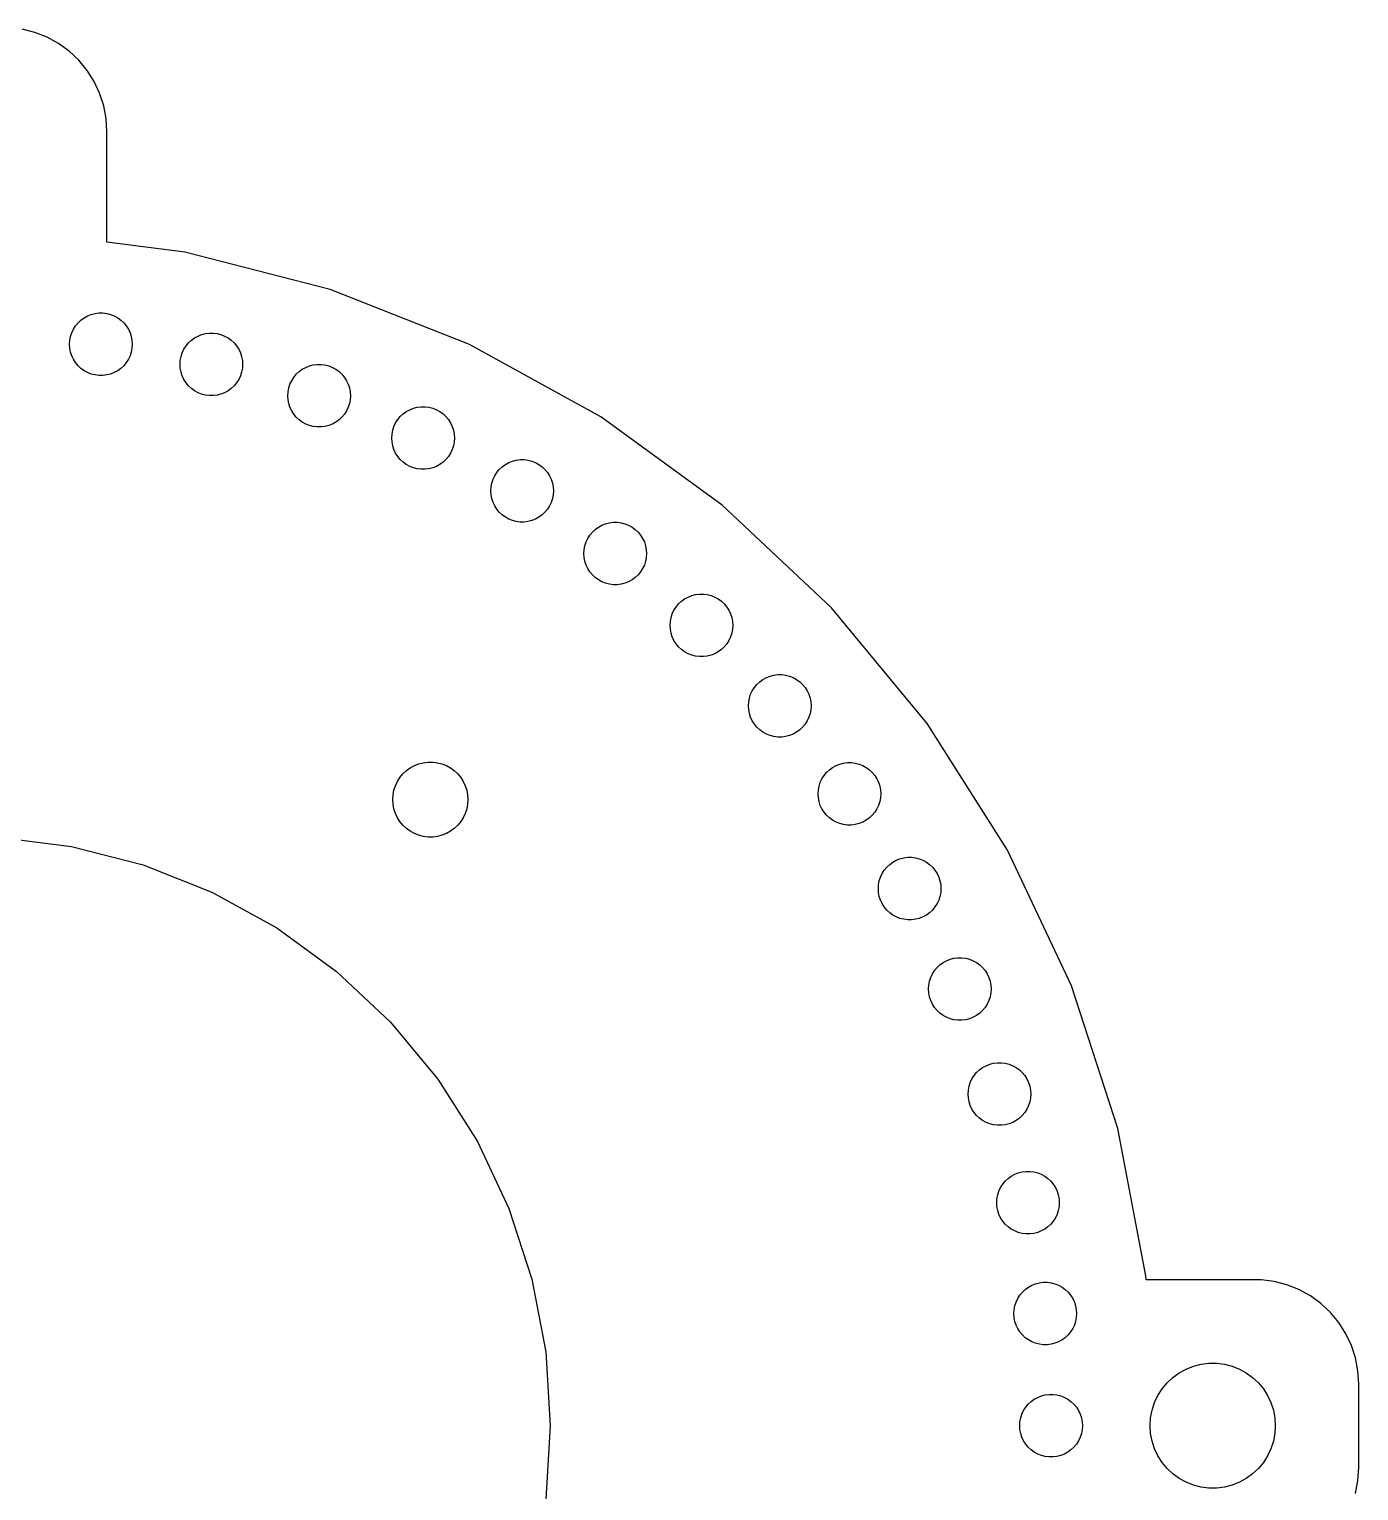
# Model space of a CAD drawing. Header units: metres. Extents: x -67 to 67, y -67 to 67.
# Drawn here: x 3.3 to 67, y -3.1 to 66.9 of the extents above; entities that cross this region are included whole.
import ezdxf

# ---------------------------------------------------------------- set-up
doc = ezdxf.new("R2010")
doc.units = ezdxf.units.M

msp = doc.modelspace()

# ---------------------------------------------------------------- linework, layer by layer
for p, q in [((3.54507, 66.7553), (2.9369, 66.9114)), ((4.12889, 66.5241), (3.54507, 66.7553)), ((4.67912, 66.2216), (4.12889, 66.5241)), ((5.18712, 65.8526), (4.67912, 66.2216)), ((5.64484, 65.4227), (5.18712, 65.8526)), ((6.04507, 64.9389), (5.64484, 65.4227)), ((6.38153, 64.4088), (6.04507, 64.9389)), ((6.64888, 63.8406), (6.38153, 64.4088)), ((6.84291, 63.2434), (6.64888, 63.8406)), ((6.96057, 62.6267), (6.84291, 63.2434)), ((7, 62), (6.96057, 62.6267)), ((7, 56.7068), (7, 62)), ((10.7276, 56.2359), (7, 56.7068)), ((17.6912, 54.448), (10.7276, 56.2359)), ((24.3759, 51.8013), (17.6912, 54.448)), ((6.07014, 53.1747), (6.24529, 53.2441)), ((6.24529, 53.2441), (6.42773, 53.2909)), ((6.42773, 53.2909), (6.61462, 53.3145)), ((6.61462, 53.3145), (6.80299, 53.3145)), ((6.80299, 53.3145), (6.98988, 53.2909)), ((6.98988, 53.2909), (7.17233, 53.2441)), ((7.17233, 53.2441), (7.34747, 53.1747)), ((5.31415, 52.3697), (5.39435, 52.5401)), ((5.39435, 52.5401), (5.49529, 52.6992)), ((5.49529, 52.6992), (5.61536, 52.8443)), ((5.61536, 52.8443), (5.75267, 52.9733)), ((5.75267, 52.9733), (5.90506, 53.084)), ((5.90506, 53.084), (6.07014, 53.1747)), ((7.34747, 53.1747), (7.51254, 53.084)), ((7.51254, 53.084), (7.66495, 52.9733)), ((7.66495, 52.9733), (7.80226, 52.8443)), ((7.80226, 52.8443), (7.92233, 52.6992)), ((7.92233, 52.6992), (8.02327, 52.5401)), ((8.02327, 52.5401), (8.10347, 52.3697)), ((5.2088, 51.8175), (5.22063, 52.0055)), ((5.22063, 52.0055), (5.25594, 52.1905)), ((5.25594, 52.1905), (5.31415, 52.3697)), ((8.10347, 52.3697), (8.16168, 52.1905)), ((8.16168, 52.1905), (8.19698, 52.0055)), ((8.19698, 52.0055), (8.2088, 51.8175)), ((10.7877, 51.7347), (10.9077, 51.8799)), ((10.9077, 51.8799), (11.045, 52.0088)), ((11.045, 52.0088), (11.1974, 52.1196)), ((11.1974, 52.1196), (11.3625, 52.2103)), ((11.3625, 52.2103), (11.5377, 52.2796)), ((11.5377, 52.2796), (11.7201, 52.3265)), ((11.7201, 52.3265), (11.907, 52.3501)), ((11.907, 52.3501), (12.0954, 52.3501)), ((12.0954, 52.3501), (12.2822, 52.3265)), ((12.2822, 52.3265), (12.4647, 52.2796)), ((12.4647, 52.2796), (12.6398, 52.2103)), ((12.6398, 52.2103), (12.8049, 52.1196)), ((12.8049, 52.1196), (12.9573, 52.0088)), ((12.9573, 52.0088), (13.0946, 51.8799)), ((13.0946, 51.8799), (13.2147, 51.7347)), ((5.22063, 51.6295), (5.2088, 51.8175)), ((5.25594, 51.4445), (5.22063, 51.6295)), ((5.31415, 51.2653), (5.25594, 51.4445)), ((5.39435, 51.0949), (5.31415, 51.2653)), ((8.10347, 51.2653), (8.02327, 51.0949)), ((8.16168, 51.4445), (8.10347, 51.2653)), ((8.19698, 51.6295), (8.16168, 51.4445)), ((8.2088, 51.8175), (8.19698, 51.6295)), ((10.513, 51.0411), (10.5483, 51.2261)), ((10.5483, 51.2261), (10.6065, 51.4052)), ((10.6065, 51.4052), (10.6867, 51.5757)), ((10.6867, 51.5757), (10.7877, 51.7347)), ((13.2147, 51.7347), (13.3156, 51.5757)), ((13.3156, 51.5757), (13.3958, 51.4052)), ((13.3958, 51.4052), (13.4541, 51.2261)), ((13.4541, 51.2261), (13.4893, 51.0411)), ((30.6761, 48.3378), (24.3759, 51.8013)), ((5.49529, 50.9358), (5.39435, 51.0949)), ((5.61536, 50.7907), (5.49529, 50.9358)), ((5.75267, 50.6617), (5.61536, 50.7907)), ((5.90506, 50.551), (5.75267, 50.6617)), ((6.07014, 50.4603), (5.90506, 50.551)), ((6.24529, 50.3909), (6.07014, 50.4603)), ((7.34747, 50.4603), (7.17233, 50.3909)), ((7.51254, 50.551), (7.34747, 50.4603)), ((7.66495, 50.6617), (7.51254, 50.551)), ((7.80226, 50.7907), (7.66495, 50.6617)), ((7.92233, 50.9358), (7.80226, 50.7907)), ((8.02327, 51.0949), (7.92233, 50.9358)), ((10.5012, 50.8531), (10.513, 51.0411)), ((10.513, 50.6651), (10.5012, 50.8531)), ((10.5483, 50.48), (10.513, 50.6651)), ((10.6065, 50.3009), (10.5483, 50.48)), ((13.4541, 50.48), (13.3958, 50.3009)), ((13.4893, 50.6651), (13.4541, 50.48)), ((13.4893, 51.0411), (13.5012, 50.8531)), ((13.5012, 50.8531), (13.4893, 50.6651)), ((16.0729, 50.3764), (16.2102, 50.5053)), ((16.2102, 50.5053), (16.3626, 50.616)), ((16.3626, 50.616), (16.5277, 50.7068)), ((16.5277, 50.7068), (16.7028, 50.7761)), ((16.7028, 50.7761), (16.8853, 50.823)), ((16.8853, 50.823), (17.0721, 50.8466)), ((17.0721, 50.8466), (17.2605, 50.8466)), ((17.2605, 50.8466), (17.4474, 50.823)), ((17.4474, 50.823), (17.6299, 50.7761)), ((17.6299, 50.7761), (17.805, 50.7068)), ((17.805, 50.7068), (17.9701, 50.616)), ((17.9701, 50.616), (18.1225, 50.5053)), ((18.1225, 50.5053), (18.2598, 50.3764)), ((6.42773, 50.3441), (6.24529, 50.3909)), ((6.61462, 50.3205), (6.42773, 50.3441)), ((6.80299, 50.3205), (6.61462, 50.3205)), ((6.98988, 50.3441), (6.80299, 50.3205)), ((7.17233, 50.3909), (6.98988, 50.3441)), ((10.6867, 50.1304), (10.6065, 50.3009)), ((10.7877, 49.9714), (10.6867, 50.1304)), ((10.9077, 49.8262), (10.7877, 49.9714)), ((11.045, 49.6973), (10.9077, 49.8262)), ((13.0946, 49.8262), (12.9573, 49.6973)), ((13.2147, 49.9714), (13.0946, 49.8262)), ((13.3156, 50.1304), (13.2147, 49.9714)), ((13.3958, 50.3009), (13.3156, 50.1304)), ((15.6782, 49.5376), (15.7135, 49.7226)), ((15.7135, 49.7226), (15.7717, 49.9017)), ((15.7717, 49.9017), (15.8519, 50.0722)), ((15.8519, 50.0722), (15.9528, 50.2312)), ((15.9528, 50.2312), (16.0729, 50.3764)), ((18.2598, 50.3764), (18.3799, 50.2312)), ((18.3799, 50.2312), (18.4808, 50.0722)), ((18.4808, 50.0722), (18.561, 49.9017)), ((18.561, 49.9017), (18.6192, 49.7226)), ((18.6192, 49.7226), (18.6545, 49.5376)), ((11.1974, 49.5866), (11.045, 49.6973)), ((11.3625, 49.4958), (11.1974, 49.5866)), ((11.5377, 49.4265), (11.3625, 49.4958)), ((11.7201, 49.3796), (11.5377, 49.4265)), ((11.907, 49.356), (11.7201, 49.3796)), ((12.0954, 49.356), (11.907, 49.356)), ((12.2822, 49.3796), (12.0954, 49.356)), ((12.4647, 49.4265), (12.2822, 49.3796)), ((12.6398, 49.4958), (12.4647, 49.4265)), ((12.8049, 49.5866), (12.6398, 49.4958)), ((12.9573, 49.6973), (12.8049, 49.5866)), ((15.6663, 49.3496), (15.6782, 49.5376)), ((15.6782, 49.1616), (15.6663, 49.3496)), ((15.7135, 48.9765), (15.6782, 49.1616)), ((18.6545, 49.1616), (18.6192, 48.9765)), ((18.6545, 49.5376), (18.6663, 49.3496)), ((18.6663, 49.3496), (18.6545, 49.1616)), ((15.7717, 48.7974), (15.7135, 48.9765)), ((15.8519, 48.6269), (15.7717, 48.7974)), ((15.9528, 48.4679), (15.8519, 48.6269)), ((16.0729, 48.3227), (15.9528, 48.4679)), ((16.2102, 48.1938), (16.0729, 48.3227)), ((18.2598, 48.3227), (18.1225, 48.1938)), ((18.3799, 48.4679), (18.2598, 48.3227)), ((18.4808, 48.6269), (18.3799, 48.4679)), ((18.561, 48.7974), (18.4808, 48.6269)), ((18.6192, 48.9765), (18.561, 48.7974)), ((20.936, 48.2046), (21.0561, 48.3498)), ((21.0561, 48.3498), (21.1934, 48.4787)), ((21.1934, 48.4787), (21.3458, 48.5894)), ((21.3458, 48.5894), (21.5108, 48.6802)), ((21.5108, 48.6802), (21.686, 48.7495)), ((21.686, 48.7495), (21.8685, 48.7964)), ((21.8685, 48.7964), (22.0553, 48.82)), ((22.0553, 48.82), (22.2437, 48.82)), ((22.2437, 48.82), (22.4306, 48.7964)), ((22.4306, 48.7964), (22.6131, 48.7495)), ((22.6131, 48.7495), (22.7882, 48.6802)), ((22.7882, 48.6802), (22.9533, 48.5894)), ((22.9533, 48.5894), (23.1057, 48.4787)), ((23.1057, 48.4787), (23.243, 48.3498)), ((23.243, 48.3498), (23.3631, 48.2046)), ((36.4925, 44.1119), (30.6761, 48.3378)), ((16.3626, 48.0831), (16.2102, 48.1938)), ((16.5277, 47.9923), (16.3626, 48.0831)), ((16.7028, 47.923), (16.5277, 47.9923)), ((16.8853, 47.8761), (16.7028, 47.923)), ((17.0721, 47.8525), (16.8853, 47.8761)), ((17.2605, 47.8525), (17.0721, 47.8525)), ((17.4474, 47.8761), (17.2605, 47.8525)), ((17.6299, 47.923), (17.4474, 47.8761)), ((17.805, 47.9923), (17.6299, 47.923)), ((17.9701, 48.0831), (17.805, 47.9923)), ((18.1225, 48.1938), (17.9701, 48.0831)), ((20.6613, 47.5109), (20.6966, 47.696)), ((20.6966, 47.696), (20.7549, 47.8751)), ((20.7549, 47.8751), (20.8351, 48.0456)), ((20.8351, 48.0456), (20.936, 48.2046)), ((23.3631, 48.2046), (23.464, 48.0456)), ((23.464, 48.0456), (23.5442, 47.8751)), ((23.5442, 47.8751), (23.6024, 47.696)), ((23.6024, 47.696), (23.6377, 47.5109)), ((20.6495, 47.3229), (20.6613, 47.5109)), ((20.6613, 47.1349), (20.6495, 47.3229)), ((20.6966, 46.9499), (20.6613, 47.1349)), ((20.7549, 46.7708), (20.6966, 46.9499)), ((23.6024, 46.9499), (23.5442, 46.7708)), ((23.6377, 47.1349), (23.6024, 46.9499)), ((23.6377, 47.5109), (23.6495, 47.3229)), ((23.6495, 47.3229), (23.6377, 47.1349)), ((20.8351, 46.6003), (20.7549, 46.7708)), ((20.936, 46.4413), (20.8351, 46.6003)), ((21.0561, 46.2961), (20.936, 46.4413)), ((21.1934, 46.1672), (21.0561, 46.2961)), ((23.243, 46.2961), (23.1057, 46.1672)), ((23.3631, 46.4413), (23.243, 46.2961)), ((23.464, 46.6003), (23.3631, 46.4413)), ((23.5442, 46.7708), (23.464, 46.6003)), ((26.2592, 46.1519), (26.4344, 46.2213)), ((26.4344, 46.2213), (26.6169, 46.2681)), ((26.6169, 46.2681), (26.8037, 46.2917)), ((26.8037, 46.2917), (26.9921, 46.2917)), ((26.9921, 46.2917), (27.179, 46.2681)), ((27.179, 46.2681), (27.3615, 46.2213)), ((27.3615, 46.2213), (27.5366, 46.1519)), ((21.3458, 46.0564), (21.1934, 46.1672)), ((21.5108, 45.9657), (21.3458, 46.0564)), ((21.686, 45.8963), (21.5108, 45.9657)), ((21.8685, 45.8495), (21.686, 45.8963)), ((22.0553, 45.8259), (21.8685, 45.8495)), ((22.2437, 45.8259), (22.0553, 45.8259)), ((22.4306, 45.8495), (22.2437, 45.8259)), ((22.6131, 45.8963), (22.4306, 45.8495)), ((22.7882, 45.9657), (22.6131, 45.8963)), ((22.9533, 46.0564), (22.7882, 45.9657)), ((23.1057, 46.1672), (22.9533, 46.0564)), ((25.5835, 45.5173), (25.6844, 45.6764)), ((25.6844, 45.6764), (25.8045, 45.8215)), ((25.8045, 45.8215), (25.9418, 45.9505)), ((25.9418, 45.9505), (26.0942, 46.0612)), ((26.0942, 46.0612), (26.2592, 46.1519)), ((27.5366, 46.1519), (27.7017, 46.0612)), ((27.7017, 46.0612), (27.854, 45.9505)), ((27.854, 45.9505), (27.9914, 45.8215)), ((27.9914, 45.8215), (28.1115, 45.6764)), ((28.1115, 45.6764), (28.2124, 45.5173)), ((25.3979, 44.7947), (25.4097, 44.9827)), ((25.4097, 44.9827), (25.445, 45.1677)), ((25.445, 45.1677), (25.5033, 45.3469)), ((25.5033, 45.3469), (25.5835, 45.5173)), ((28.2124, 45.5173), (28.2926, 45.3469)), ((28.2926, 45.3469), (28.3508, 45.1677)), ((28.3508, 45.1677), (28.3861, 44.9827)), ((28.3861, 44.9827), (28.3979, 44.7947)), ((25.4097, 44.6067), (25.3979, 44.7947)), ((25.445, 44.4216), (25.4097, 44.6067)), ((25.5033, 44.2425), (25.445, 44.4216)), ((25.5835, 44.0721), (25.5033, 44.2425)), ((28.2926, 44.2425), (28.2124, 44.0721)), ((28.3508, 44.4216), (28.2926, 44.2425)), ((28.3861, 44.6067), (28.3508, 44.4216)), ((28.3979, 44.7947), (28.3861, 44.6067)), ((25.6844, 43.913), (25.5835, 44.0721)), ((25.8045, 43.7679), (25.6844, 43.913)), ((25.9418, 43.6389), (25.8045, 43.7679)), ((26.0942, 43.5282), (25.9418, 43.6389)), ((26.2592, 43.4374), (26.0942, 43.5282)), ((26.4344, 43.3681), (26.2592, 43.4374)), ((27.5366, 43.4374), (27.3615, 43.3681)), ((27.7017, 43.5282), (27.5366, 43.4374)), ((27.854, 43.6389), (27.7017, 43.5282)), ((27.9914, 43.7679), (27.854, 43.6389)), ((28.1115, 43.913), (27.9914, 43.7679)), ((28.2124, 44.0721), (28.1115, 43.913)), ((41.7334, 39.1903), (36.4925, 44.1119)), ((26.6169, 43.3213), (26.4344, 43.3681)), ((26.8037, 43.2976), (26.6169, 43.3213)), ((26.9921, 43.2976), (26.8037, 43.2976)), ((27.179, 43.3213), (26.9921, 43.2976)), ((27.3615, 43.3681), (27.179, 43.3213)), ((30.1477, 42.6733), (30.2677, 42.8184)), ((30.2677, 42.8184), (30.4051, 42.9474)), ((30.4051, 42.9474), (30.5574, 43.0581)), ((30.5574, 43.0581), (30.7225, 43.1488)), ((30.7225, 43.1488), (30.8977, 43.2182)), ((30.8977, 43.2182), (31.0801, 43.265)), ((31.0801, 43.265), (31.267, 43.2886)), ((31.267, 43.2886), (31.4554, 43.2886)), ((31.4554, 43.2886), (31.6423, 43.265)), ((31.6423, 43.265), (31.8247, 43.2182)), ((31.8247, 43.2182), (31.9999, 43.1488)), ((31.9999, 43.1488), (32.1649, 43.0581)), ((32.1649, 43.0581), (32.3173, 42.9474)), ((32.3173, 42.9474), (32.4547, 42.8184)), ((32.4547, 42.8184), (32.5747, 42.6733)), ((29.873, 41.9796), (29.9083, 42.1646)), ((29.9083, 42.1646), (29.9665, 42.3438)), ((29.9665, 42.3438), (30.0467, 42.5142)), ((30.0467, 42.5142), (30.1477, 42.6733)), ((32.5747, 42.6733), (32.6756, 42.5142)), ((32.6756, 42.5142), (32.7559, 42.3438)), ((32.7559, 42.3438), (32.8141, 42.1646)), ((32.8141, 42.1646), (32.8494, 41.9796)), ((29.8612, 41.7916), (29.873, 41.9796)), ((29.873, 41.6036), (29.8612, 41.7916)), ((29.9083, 41.4186), (29.873, 41.6036)), ((29.9665, 41.2394), (29.9083, 41.4186)), ((32.8141, 41.4186), (32.7559, 41.2394)), ((32.8494, 41.6036), (32.8141, 41.4186)), ((32.8494, 41.9796), (32.8612, 41.7916)), ((32.8612, 41.7916), (32.8494, 41.6036)), ((30.0467, 41.069), (29.9665, 41.2394)), ((30.1477, 40.9099), (30.0467, 41.069)), ((30.2677, 40.7648), (30.1477, 40.9099)), ((30.4051, 40.6358), (30.2677, 40.7648)), ((30.5574, 40.5251), (30.4051, 40.6358)), ((32.3173, 40.6358), (32.1649, 40.5251)), ((32.4547, 40.7648), (32.3173, 40.6358)), ((32.5747, 40.9099), (32.4547, 40.7648)), ((32.6756, 41.069), (32.5747, 40.9099)), ((32.7559, 41.2394), (32.6756, 41.069)), ((30.7225, 40.4344), (30.5574, 40.5251)), ((30.8977, 40.365), (30.7225, 40.4344)), ((31.0801, 40.3182), (30.8977, 40.365)), ((31.267, 40.2946), (31.0801, 40.3182)), ((31.4554, 40.2946), (31.267, 40.2946)), ((31.6423, 40.3182), (31.4554, 40.2946)), ((31.8247, 40.365), (31.6423, 40.3182)), ((31.9999, 40.4344), (31.8247, 40.365)), ((32.1649, 40.5251), (31.9999, 40.4344)), ((34.1776, 39.0681), (34.2785, 39.2272)), ((34.2785, 39.2272), (34.3986, 39.3723)), ((34.3986, 39.3723), (34.5359, 39.5013)), ((34.5359, 39.5013), (34.6883, 39.612)), ((34.6883, 39.612), (34.8534, 39.7027)), ((34.8534, 39.7027), (35.0285, 39.7721)), ((35.0285, 39.7721), (35.211, 39.8189)), ((35.211, 39.8189), (35.3978, 39.8425)), ((35.3978, 39.8425), (35.5862, 39.8425)), ((35.5862, 39.8425), (35.7731, 39.8189)), ((35.7731, 39.8189), (35.9556, 39.7721)), ((35.9556, 39.7721), (36.1307, 39.7027)), ((36.1307, 39.7027), (36.2958, 39.612)), ((36.2958, 39.612), (36.4482, 39.5013)), ((36.4482, 39.5013), (36.5855, 39.3723)), ((36.5855, 39.3723), (36.7056, 39.2272)), ((36.7056, 39.2272), (36.8065, 39.0681)), ((33.992, 38.3455), (34.0039, 38.5335)), ((34.0039, 38.5335), (34.0392, 38.7185)), ((34.0392, 38.7185), (34.0974, 38.8977)), ((34.0974, 38.8977), (34.1776, 39.0681)), ((36.8065, 39.0681), (36.8867, 38.8977)), ((36.8867, 38.8977), (36.9449, 38.7185)), ((36.9449, 38.7185), (36.9802, 38.5335)), ((36.9802, 38.5335), (36.992, 38.3455)), ((46.3162, 33.6507), (41.7334, 39.1903)), ((34.0039, 38.1575), (33.992, 38.3455)), ((34.0392, 37.9725), (34.0039, 38.1575)), ((34.0974, 37.7933), (34.0392, 37.9725)), ((36.9449, 37.9725), (36.8867, 37.7933)), ((36.9802, 38.1575), (36.9449, 37.9725)), ((36.992, 38.3455), (36.9802, 38.1575)), ((34.1776, 37.6229), (34.0974, 37.7933)), ((34.2785, 37.4638), (34.1776, 37.6229)), ((34.3986, 37.3187), (34.2785, 37.4638)), ((34.5359, 37.1897), (34.3986, 37.3187)), ((34.6883, 37.079), (34.5359, 37.1897)), ((36.4482, 37.1897), (36.2958, 37.079)), ((36.5855, 37.3187), (36.4482, 37.1897)), ((36.7056, 37.4638), (36.5855, 37.3187)), ((36.8065, 37.6229), (36.7056, 37.4638)), ((36.8867, 37.7933), (36.8065, 37.6229)), ((34.8534, 36.9883), (34.6883, 37.079)), ((35.0285, 36.9189), (34.8534, 36.9883)), ((35.211, 36.8721), (35.0285, 36.9189)), ((35.3978, 36.8485), (35.211, 36.8721)), ((35.5862, 36.8485), (35.3978, 36.8485)), ((35.7731, 36.8721), (35.5862, 36.8485)), ((35.9556, 36.9189), (35.7731, 36.8721)), ((36.1307, 36.9883), (35.9556, 36.9189)), ((36.2958, 37.079), (36.1307, 36.9883)), ((38.2905, 35.6487), (38.4429, 35.7594)), ((38.4429, 35.7594), (38.608, 35.8502)), ((38.608, 35.8502), (38.7831, 35.9195)), ((38.7831, 35.9195), (38.9656, 35.9664)), ((38.9656, 35.9664), (39.1525, 35.99)), ((39.1525, 35.99), (39.3408, 35.99)), ((39.3408, 35.99), (39.5277, 35.9664)), ((39.5277, 35.9664), (39.7102, 35.9195)), ((39.7102, 35.9195), (39.8853, 35.8502)), ((39.8853, 35.8502), (40.0504, 35.7594)), ((40.0504, 35.7594), (40.2028, 35.6487)), ((37.7938, 34.866), (37.852, 35.0451)), ((37.852, 35.0451), (37.9322, 35.2156)), ((37.9322, 35.2156), (38.0331, 35.3746)), ((38.0331, 35.3746), (38.1532, 35.5198)), ((38.1532, 35.5198), (38.2905, 35.6487)), ((40.2028, 35.6487), (40.3401, 35.5198)), ((40.3401, 35.5198), (40.4602, 35.3746)), ((40.4602, 35.3746), (40.5611, 35.2156)), ((40.5611, 35.2156), (40.6413, 35.0451)), ((40.6413, 35.0451), (40.6995, 34.866)), ((37.7466, 34.4929), (37.7585, 34.6809)), ((37.7585, 34.3049), (37.7466, 34.4929)), ((37.7585, 34.6809), (37.7938, 34.866)), ((40.6995, 34.866), (40.7348, 34.6809)), ((40.7348, 34.6809), (40.7466, 34.4929)), ((40.7466, 34.4929), (40.7348, 34.3049)), ((37.7938, 34.1199), (37.7585, 34.3049)), ((37.852, 33.9408), (37.7938, 34.1199)), ((37.9322, 33.7703), (37.852, 33.9408)), ((38.0331, 33.6113), (37.9322, 33.7703)), ((40.5611, 33.7703), (40.4602, 33.6113)), ((40.6413, 33.9408), (40.5611, 33.7703)), ((40.6995, 34.1199), (40.6413, 33.9408)), ((40.7348, 34.3049), (40.6995, 34.1199)), ((50.1685, 27.5804), (46.3162, 33.6507)), ((38.1532, 33.4661), (38.0331, 33.6113)), ((38.2905, 33.3372), (38.1532, 33.4661)), ((38.4429, 33.2265), (38.2905, 33.3372)), ((38.608, 33.1357), (38.4429, 33.2265)), ((38.7831, 33.0664), (38.608, 33.1357)), ((38.9656, 33.0195), (38.7831, 33.0664)), ((39.1525, 32.9959), (38.9656, 33.0195)), ((39.3408, 32.9959), (39.1525, 32.9959)), ((39.5277, 33.0195), (39.3408, 32.9959)), ((39.7102, 33.0664), (39.5277, 33.0195)), ((39.8853, 33.1357), (39.7102, 33.0664)), ((40.0504, 33.2265), (39.8853, 33.1357)), ((40.2028, 33.3372), (40.0504, 33.2265)), ((40.3401, 33.4661), (40.2028, 33.3372)), ((40.4602, 33.6113), (40.3401, 33.4661)), ((21.3526, 31.3869), (21.5355, 31.5198)), ((21.5355, 31.5198), (21.7336, 31.6287)), ((21.7336, 31.6287), (21.9438, 31.7119)), ((21.9438, 31.7119), (22.1627, 31.7681)), ((22.1627, 31.7681), (22.387, 31.7964)), ((22.387, 31.7964), (22.613, 31.7964)), ((22.613, 31.7964), (22.8373, 31.7681)), ((22.8373, 31.7681), (23.0562, 31.7119)), ((23.0562, 31.7119), (23.2664, 31.6287)), ((23.2664, 31.6287), (23.4645, 31.5198)), ((23.4645, 31.5198), (23.6474, 31.3869)), ((41.6291, 31.4305), (41.7815, 31.5412)), ((41.7815, 31.5412), (41.9465, 31.632)), ((41.9465, 31.632), (42.1217, 31.7013)), ((42.1217, 31.7013), (42.3042, 31.7482)), ((42.3042, 31.7482), (42.491, 31.7718)), ((42.491, 31.7718), (42.6794, 31.7718)), ((42.6794, 31.7718), (42.8663, 31.7482)), ((42.8663, 31.7482), (43.0488, 31.7013)), ((43.0488, 31.7013), (43.2239, 31.632)), ((43.2239, 31.632), (43.389, 31.5412)), ((43.389, 31.5412), (43.5414, 31.4305)), ((20.8264, 30.6626), (20.9226, 30.8672)), ((20.9226, 30.8672), (21.0438, 31.058)), ((21.0438, 31.058), (21.1879, 31.2322)), ((21.1879, 31.2322), (21.3526, 31.3869)), ((23.6474, 31.3869), (23.8121, 31.2322)), ((23.8121, 31.2322), (23.9562, 31.058)), ((23.9562, 31.058), (24.0773, 30.8672)), ((24.0773, 30.8672), (24.1736, 30.6626)), ((41.1324, 30.6478), (41.1906, 30.8269)), ((41.1906, 30.8269), (41.2708, 30.9974)), ((41.2708, 30.9974), (41.3717, 31.1564)), ((41.3717, 31.1564), (41.4918, 31.3016)), ((41.4918, 31.3016), (41.6291, 31.4305)), ((43.5414, 31.4305), (43.6787, 31.3016)), ((43.6787, 31.3016), (43.7988, 31.1564)), ((43.7988, 31.1564), (43.8997, 30.9974)), ((43.8997, 30.9974), (43.9799, 30.8269)), ((43.9799, 30.8269), (44.0381, 30.6478)), ((20.7, 30), (20.7142, 30.2256)), ((20.7142, 30.2256), (20.7565, 30.4476)), ((20.7565, 30.4476), (20.8264, 30.6626)), ((24.1736, 30.6626), (24.2434, 30.4476)), ((24.2434, 30.4476), (24.2858, 30.2256)), ((24.2858, 30.2256), (24.3, 30)), ((41.0852, 30.2747), (41.097, 30.4627)), ((41.097, 30.0867), (41.0852, 30.2747)), ((41.097, 30.4627), (41.1324, 30.6478)), ((44.0381, 30.6478), (44.0734, 30.4627)), ((44.0734, 30.4627), (44.0852, 30.2747)), ((44.0852, 30.2747), (44.0734, 30.0867)), ((20.7142, 29.7744), (20.7, 30)), ((20.7565, 29.5524), (20.7142, 29.7744)), ((20.8264, 29.3374), (20.7565, 29.5524)), ((24.2434, 29.5524), (24.1736, 29.3374)), ((24.2858, 29.7744), (24.2434, 29.5524)), ((24.3, 30), (24.2858, 29.7744)), ((41.1324, 29.9017), (41.097, 30.0867)), ((41.1906, 29.7226), (41.1324, 29.9017)), ((41.2708, 29.5521), (41.1906, 29.7226)), ((41.3717, 29.3931), (41.2708, 29.5521)), ((43.8997, 29.5521), (43.7988, 29.3931)), ((43.9799, 29.7226), (43.8997, 29.5521)), ((44.0381, 29.9017), (43.9799, 29.7226)), ((44.0734, 30.0867), (44.0381, 29.9017)), ((20.9226, 29.1328), (20.8264, 29.3374)), ((21.0438, 28.942), (20.9226, 29.1328)), ((21.1879, 28.7678), (21.0438, 28.942)), ((21.3526, 28.6131), (21.1879, 28.7678)), ((23.8121, 28.7678), (23.6474, 28.6131)), ((23.9562, 28.942), (23.8121, 28.7678)), ((24.0773, 29.1328), (23.9562, 28.942)), ((24.1736, 29.3374), (24.0773, 29.1328)), ((41.4918, 29.2479), (41.3717, 29.3931)), ((41.6291, 29.119), (41.4918, 29.2479)), ((41.7815, 29.0083), (41.6291, 29.119)), ((41.9465, 28.9175), (41.7815, 29.0083)), ((42.1217, 28.8482), (41.9465, 28.9175)), ((42.3042, 28.8013), (42.1217, 28.8482)), ((42.491, 28.7777), (42.3042, 28.8013)), ((42.6794, 28.7777), (42.491, 28.7777)), ((42.8663, 28.8013), (42.6794, 28.7777)), ((43.0488, 28.8482), (42.8663, 28.8013)), ((43.2239, 28.9175), (43.0488, 28.8482)), ((43.389, 29.0083), (43.2239, 28.9175)), ((43.5414, 29.119), (43.389, 29.0083)), ((43.6787, 29.2479), (43.5414, 29.119)), ((43.7988, 29.3931), (43.6787, 29.2479)), ((1.77382, 28.1942), (5.29352, 27.7496)), ((21.5355, 28.4802), (21.3526, 28.6131)), ((21.7336, 28.3713), (21.5355, 28.4802)), ((21.9438, 28.2881), (21.7336, 28.3713)), ((22.1627, 28.2319), (21.9438, 28.2881)), ((22.387, 28.2036), (22.1627, 28.2319)), ((22.613, 28.2036), (22.387, 28.2036)), ((22.8373, 28.2319), (22.613, 28.2036)), ((23.0562, 28.2881), (22.8373, 28.2319)), ((23.2664, 28.3713), (23.0562, 28.2881)), ((23.4645, 28.4802), (23.2664, 28.3713)), ((23.6474, 28.6131), (23.4645, 28.4802)), ((5.29352, 27.7496), (8.72972, 26.8673)), ((53.2297, 21.0751), (50.1685, 27.5804)), ((8.72972, 26.8673), (12.0283, 25.5614)), ((44.1579, 26.4583), (44.2589, 26.6173)), ((44.2589, 26.6173), (44.379, 26.7625)), ((44.379, 26.7625), (44.5163, 26.8914)), ((44.5163, 26.8914), (44.6687, 27.0021)), ((44.6687, 27.0021), (44.8337, 27.0929)), ((44.8337, 27.0929), (45.0089, 27.1622)), ((45.0089, 27.1622), (45.1913, 27.2091)), ((45.1913, 27.2091), (45.3782, 27.2327)), ((45.3782, 27.2327), (45.5666, 27.2327)), ((45.5666, 27.2327), (45.7535, 27.2091)), ((45.7535, 27.2091), (45.9359, 27.1622)), ((45.9359, 27.1622), (46.1111, 27.0929)), ((46.1111, 27.0929), (46.2761, 27.0021)), ((46.2761, 27.0021), (46.4285, 26.8914)), ((46.4285, 26.8914), (46.5659, 26.7625)), ((46.5659, 26.7625), (46.6859, 26.6173)), ((46.6859, 26.6173), (46.7869, 26.4583)), ((43.9724, 25.7356), (43.9842, 25.9236)), ((43.9842, 25.9236), (44.0195, 26.1087)), ((44.0195, 26.1087), (44.0777, 26.2878)), ((44.0777, 26.2878), (44.1579, 26.4583)), ((46.7869, 26.4583), (46.8671, 26.2878)), ((46.8671, 26.2878), (46.9253, 26.1087)), ((46.9253, 26.1087), (46.9606, 25.9236)), ((46.9606, 25.9236), (46.9724, 25.7356)), ((12.0283, 25.5614), (15.1371, 23.8523)), ((43.9842, 25.5476), (43.9724, 25.7356)), ((44.0195, 25.3626), (43.9842, 25.5476)), ((44.0777, 25.1834), (44.0195, 25.3626)), ((46.9253, 25.3626), (46.8671, 25.1834)), ((46.9606, 25.5476), (46.9253, 25.3626)), ((46.9724, 25.7356), (46.9606, 25.5476)), ((44.1579, 25.013), (44.0777, 25.1834)), ((44.2589, 24.854), (44.1579, 25.013)), ((44.379, 24.7088), (44.2589, 24.854)), ((44.5163, 24.5799), (44.379, 24.7088)), ((44.6687, 24.4691), (44.5163, 24.5799)), ((46.4285, 24.5799), (46.2761, 24.4691)), ((46.5659, 24.7088), (46.4285, 24.5799)), ((46.6859, 24.854), (46.5659, 24.7088)), ((46.7869, 25.013), (46.6859, 24.854)), ((46.8671, 25.1834), (46.7869, 25.013)), ((15.1371, 23.8523), (18.0072, 21.767)), ((44.8337, 24.3784), (44.6687, 24.4691)), ((45.0089, 24.3091), (44.8337, 24.3784)), ((45.1913, 24.2622), (45.0089, 24.3091)), ((45.3782, 24.2386), (45.1913, 24.2622)), ((45.5666, 24.2386), (45.3782, 24.2386)), ((45.7535, 24.2622), (45.5666, 24.2386)), ((45.9359, 24.3091), (45.7535, 24.2622)), ((46.1111, 24.3784), (45.9359, 24.3091)), ((46.2761, 24.4691), (46.1111, 24.3784)), ((47.5965, 22.3971), (47.7834, 22.4207)), ((47.7834, 22.4207), (47.9717, 22.4207)), ((47.9717, 22.4207), (48.1586, 22.3971)), ((18.0072, 21.767), (20.5934, 19.3385)), ((46.5631, 21.6463), (46.664, 21.8054)), ((46.664, 21.8054), (46.7841, 21.9505)), ((46.7841, 21.9505), (46.9214, 22.0795)), ((46.9214, 22.0795), (47.0738, 22.1902)), ((47.0738, 22.1902), (47.2389, 22.2809)), ((47.2389, 22.2809), (47.414, 22.3503)), ((47.414, 22.3503), (47.5965, 22.3971)), ((48.1586, 22.3971), (48.3411, 22.3503)), ((48.3411, 22.3503), (48.5162, 22.2809)), ((48.5162, 22.2809), (48.6813, 22.1902)), ((48.6813, 22.1902), (48.8337, 22.0795)), ((48.8337, 22.0795), (48.971, 21.9505)), ((48.971, 21.9505), (49.0911, 21.8054)), ((49.0911, 21.8054), (49.192, 21.6463)), ((46.3775, 20.9237), (46.3894, 21.1117)), ((46.3894, 21.1117), (46.4247, 21.2967)), ((46.4247, 21.2967), (46.4829, 21.4759)), ((46.4829, 21.4759), (46.5631, 21.6463)), ((49.192, 21.6463), (49.2722, 21.4759)), ((49.2722, 21.4759), (49.3304, 21.2967)), ((49.3304, 21.2967), (49.3657, 21.1117)), ((49.3657, 21.1117), (49.3775, 20.9237)), ((55.4514, 14.2375), (53.2297, 21.0751)), ((46.3894, 20.7357), (46.3775, 20.9237)), ((46.4247, 20.5507), (46.3894, 20.7357)), ((46.4829, 20.3715), (46.4247, 20.5507)), ((46.5631, 20.2011), (46.4829, 20.3715)), ((49.2722, 20.3715), (49.192, 20.2011)), ((49.3304, 20.5507), (49.2722, 20.3715)), ((49.3657, 20.7357), (49.3304, 20.5507)), ((49.3775, 20.9237), (49.3657, 20.7357)), ((46.664, 20.042), (46.5631, 20.2011)), ((46.7841, 19.8969), (46.664, 20.042)), ((46.9214, 19.7679), (46.7841, 19.8969)), ((47.0738, 19.6572), (46.9214, 19.7679)), ((47.2389, 19.5665), (47.0738, 19.6572)), ((48.6813, 19.6572), (48.5162, 19.5665)), ((48.8337, 19.7679), (48.6813, 19.6572)), ((48.971, 19.8969), (48.8337, 19.7679)), ((49.0911, 20.042), (48.971, 19.8969)), ((49.192, 20.2011), (49.0911, 20.042)), ((20.5934, 19.3385), (22.8547, 16.6049)), ((47.414, 19.4971), (47.2389, 19.5665)), ((47.5965, 19.4503), (47.414, 19.4971)), ((47.7834, 19.4267), (47.5965, 19.4503)), ((47.9717, 19.4267), (47.7834, 19.4267)), ((48.1586, 19.4503), (47.9717, 19.4267)), ((48.3411, 19.4971), (48.1586, 19.4503)), ((48.5162, 19.5665), (48.3411, 19.4971)), ((48.5617, 16.7717), (48.6817, 16.9168)), ((48.6817, 16.9168), (48.8191, 17.0458)), ((48.8191, 17.0458), (48.9715, 17.1565)), ((48.9715, 17.1565), (49.1365, 17.2472)), ((49.1365, 17.2472), (49.3117, 17.3166)), ((49.3117, 17.3166), (49.4941, 17.3634)), ((49.4941, 17.3634), (49.681, 17.387)), ((49.681, 17.387), (49.8694, 17.387)), ((49.8694, 17.387), (50.0563, 17.3634)), ((50.0563, 17.3634), (50.2387, 17.3166)), ((50.2387, 17.3166), (50.4139, 17.2472)), ((50.4139, 17.2472), (50.5789, 17.1565)), ((50.5789, 17.1565), (50.7313, 17.0458)), ((50.7313, 17.0458), (50.8687, 16.9168)), ((50.8687, 16.9168), (50.9887, 16.7717)), ((22.8547, 16.6049), (24.7557, 13.6095)), ((48.287, 16.078), (48.3223, 16.263)), ((48.3223, 16.263), (48.3805, 16.4422)), ((48.3805, 16.4422), (48.4607, 16.6126)), ((48.4607, 16.6126), (48.5617, 16.7717)), ((50.9887, 16.7717), (51.0896, 16.6126)), ((51.0896, 16.6126), (51.1699, 16.4422)), ((51.1699, 16.4422), (51.2281, 16.263)), ((51.2281, 16.263), (51.2634, 16.078)), ((48.2752, 15.89), (48.287, 16.078)), ((48.287, 15.702), (48.2752, 15.89)), ((48.3223, 15.517), (48.287, 15.702)), ((48.3805, 15.3378), (48.3223, 15.517)), ((51.2281, 15.517), (51.1699, 15.3378)), ((51.2634, 15.702), (51.2281, 15.517)), ((51.2634, 16.078), (51.2752, 15.89)), ((51.2752, 15.89), (51.2634, 15.702)), ((48.4607, 15.1674), (48.3805, 15.3378)), ((48.5617, 15.0083), (48.4607, 15.1674)), ((48.6817, 14.8632), (48.5617, 15.0083)), ((48.8191, 14.7342), (48.6817, 14.8632)), ((48.9715, 14.6235), (48.8191, 14.7342)), ((50.7313, 14.7342), (50.5789, 14.6235)), ((50.8687, 14.8632), (50.7313, 14.7342)), ((50.9887, 15.0083), (50.8687, 14.8632)), ((51.0896, 15.1674), (50.9887, 15.0083)), ((51.1699, 15.3378), (51.0896, 15.1674)), ((49.1365, 14.5327), (48.9715, 14.6235)), ((49.3117, 14.4634), (49.1365, 14.5327)), ((49.4941, 14.4166), (49.3117, 14.4634)), ((49.681, 14.393), (49.4941, 14.4166)), ((49.8694, 14.393), (49.681, 14.393)), ((50.0563, 14.4166), (49.8694, 14.393)), ((50.2387, 14.4634), (50.0563, 14.4166)), ((50.4139, 14.5327), (50.2387, 14.4634)), ((50.5789, 14.6235), (50.4139, 14.5327)), ((56.7986, 7.17532), (55.4514, 14.2375)), ((24.7557, 13.6095), (26.2662, 10.3995)), ((50.1891, 11.8436), (50.3415, 11.9543)), ((50.3415, 11.9543), (50.5065, 12.0451)), ((50.5065, 12.0451), (50.6817, 12.1144)), ((50.6817, 12.1144), (50.8641, 12.1613)), ((50.8641, 12.1613), (51.051, 12.1849)), ((51.051, 12.1849), (51.2394, 12.1849)), ((51.2394, 12.1849), (51.4263, 12.1613)), ((51.4263, 12.1613), (51.6087, 12.1144)), ((51.6087, 12.1144), (51.7839, 12.0451)), ((51.7839, 12.0451), (51.9489, 11.9543)), ((51.9489, 11.9543), (52.1013, 11.8436)), ((49.6923, 11.0609), (49.7505, 11.24)), ((49.7505, 11.24), (49.8307, 11.4105)), ((49.8307, 11.4105), (49.9317, 11.5695)), ((49.9317, 11.5695), (50.0518, 11.7147)), ((50.0518, 11.7147), (50.1891, 11.8436)), ((52.1013, 11.8436), (52.2387, 11.7147)), ((52.2387, 11.7147), (52.3587, 11.5695)), ((52.3587, 11.5695), (52.4597, 11.4105)), ((52.4597, 11.4105), (52.5399, 11.24)), ((52.5399, 11.24), (52.5981, 11.0609)), ((49.6452, 10.6878), (49.657, 10.8758)), ((49.657, 10.4998), (49.6452, 10.6878)), ((49.657, 10.8758), (49.6923, 11.0609)), ((52.5981, 11.0609), (52.6334, 10.8758)), ((52.6334, 10.8758), (52.6452, 10.6878)), ((52.6452, 10.6878), (52.6334, 10.4998)), ((26.2662, 10.3995), (27.3625, 7.02548)), ((49.6923, 10.3148), (49.657, 10.4998)), ((49.7505, 10.1357), (49.6923, 10.3148)), ((49.8307, 9.96521), (49.7505, 10.1357)), ((49.9317, 9.80615), (49.8307, 9.96521)), ((50.0518, 9.66101), (49.9317, 9.80615)), ((52.3587, 9.80615), (52.2387, 9.66101)), ((52.4597, 9.96521), (52.3587, 9.80615)), ((52.5399, 10.1357), (52.4597, 9.96521)), ((52.5981, 10.3148), (52.5399, 10.1357)), ((52.6334, 10.4998), (52.5981, 10.3148)), ((50.1891, 9.53207), (50.0518, 9.66101)), ((50.3415, 9.42134), (50.1891, 9.53207)), ((50.5065, 9.3306), (50.3415, 9.42134)), ((50.6817, 9.26125), (50.5065, 9.3306)), ((50.8641, 9.2144), (50.6817, 9.26125)), ((51.051, 9.1908), (50.8641, 9.2144)), ((51.2394, 9.1908), (51.051, 9.1908)), ((51.4263, 9.2144), (51.2394, 9.1908)), ((51.6087, 9.26125), (51.4263, 9.2144)), ((51.7839, 9.3306), (51.6087, 9.26125)), ((51.9489, 9.42134), (51.7839, 9.3306)), ((52.1013, 9.53207), (51.9489, 9.42134)), ((52.2387, 9.66101), (52.1013, 9.53207)), ((27.3625, 7.02548), (28.0272, 3.54065)), ((56.8102, 6.99013), (56.7986, 7.17532)), ((50.7595, 6.25407), (50.8796, 6.39922)), ((50.8796, 6.39922), (51.0169, 6.52815)), ((51.0169, 6.52815), (51.1693, 6.63889)), ((51.1693, 6.63889), (51.3344, 6.72963)), ((51.3344, 6.72963), (51.5095, 6.79898)), ((51.5095, 6.79898), (51.692, 6.84583)), ((51.692, 6.84583), (51.8789, 6.86943)), ((51.8789, 6.86943), (52.0672, 6.86943)), ((52.0672, 6.86943), (52.2541, 6.84583)), ((52.2541, 6.84583), (52.4366, 6.79898)), ((52.4366, 6.79898), (52.6117, 6.72963)), ((52.6117, 6.72963), (52.7768, 6.63889)), ((52.7768, 6.63889), (52.9292, 6.52815)), ((52.9292, 6.52815), (53.0665, 6.39922)), ((53.0665, 6.39922), (53.1866, 6.25407)), ((62.3139, 6.99013), (56.8102, 6.99013)), ((62.9369, 6.91142), (62.3139, 6.99013)), ((63.5451, 6.75528), (62.9369, 6.91142)), ((64.1289, 6.52412), (63.5451, 6.75528)), ((64.6791, 6.22163), (64.1289, 6.52412)), ((50.4849, 5.56039), (50.5202, 5.74542)), ((50.5202, 5.74542), (50.5784, 5.92458)), ((50.5784, 5.92458), (50.6586, 6.09502)), ((50.6586, 6.09502), (50.7595, 6.25407)), ((53.1866, 6.25407), (53.2875, 6.09502)), ((53.2875, 6.09502), (53.3677, 5.92458)), ((53.3677, 5.92458), (53.4259, 5.74542)), ((53.4259, 5.74542), (53.4612, 5.56039)), ((65.1871, 5.85255), (64.6791, 6.22163)), ((65.6448, 5.42273), (65.1871, 5.85255)), ((50.4731, 5.37239), (50.4849, 5.56039)), ((50.4849, 5.18439), (50.4731, 5.37239)), ((50.5202, 4.99936), (50.4849, 5.18439)), ((50.5784, 4.82021), (50.5202, 4.99936)), ((53.4259, 4.99936), (53.3677, 4.82021)), ((53.4612, 5.18439), (53.4259, 4.99936)), ((53.4612, 5.56039), (53.4731, 5.37239)), ((53.4731, 5.37239), (53.4612, 5.18439)), ((66.0451, 4.93892), (65.6448, 5.42273)), ((66.3815, 4.40877), (66.0451, 4.93892)), ((50.6586, 4.64977), (50.5784, 4.82021)), ((50.7595, 4.49071), (50.6586, 4.64977)), ((50.8796, 4.34557), (50.7595, 4.49071)), ((51.0169, 4.21661), (50.8796, 4.34557)), ((51.1693, 4.1059), (51.0169, 4.21661)), ((52.9292, 4.21661), (52.7768, 4.1059)), ((53.0665, 4.34557), (52.9292, 4.21661)), ((53.1866, 4.49071), (53.0665, 4.34557)), ((53.2875, 4.64977), (53.1866, 4.49071)), ((53.3677, 4.82021), (53.2875, 4.64977)), ((66.6489, 3.84062), (66.3815, 4.40877)), ((28.0272, 3.54065), (28.25, 0)), ((51.3344, 4.01515), (51.1693, 4.1059)), ((51.5095, 3.9458), (51.3344, 4.01515)), ((51.692, 3.89896), (51.5095, 3.9458)), ((51.8789, 3.87535), (51.692, 3.89896)), ((52.0672, 3.87535), (51.8789, 3.87535)), ((52.2541, 3.89896), (52.0672, 3.87535)), ((52.4366, 3.9458), (52.2541, 3.89896)), ((52.6117, 4.01515), (52.4366, 3.9458)), ((52.7768, 4.1059), (52.6117, 4.01515)), ((66.8429, 3.24344), (66.6489, 3.84062)), ((58.7227, 2.71448), (59.0729, 2.85316)), ((59.0729, 2.85316), (59.4379, 2.94685)), ((59.4379, 2.94685), (59.8116, 2.99408)), ((59.8116, 2.99408), (60.1884, 2.99408)), ((60.1884, 2.99408), (60.5621, 2.94685)), ((60.5621, 2.94685), (60.927, 2.85316)), ((60.927, 2.85316), (61.2773, 2.71448)), ((66.9606, 2.62666), (66.8429, 3.24344)), ((57.8131, 2.05363), (58.0877, 2.31154)), ((58.0877, 2.31154), (58.3925, 2.53297)), ((58.3925, 2.53297), (58.7227, 2.71448)), ((61.2773, 2.71448), (61.6075, 2.53297)), ((61.6075, 2.53297), (61.9123, 2.31154)), ((61.9123, 2.31154), (62.1869, 2.05363)), ((67, 2), (66.9606, 2.62666)), ((51.6113, 1.35724), (51.7865, 1.42657)), ((51.7865, 1.42657), (51.9689, 1.47342)), ((51.9689, 1.47342), (52.1558, 1.49704)), ((52.1558, 1.49704), (52.3442, 1.49704)), ((52.3442, 1.49704), (52.5311, 1.47342)), ((52.5311, 1.47342), (52.7135, 1.42657)), ((52.7135, 1.42657), (52.8887, 1.35724)), ((57.2107, 1.10437), (57.3711, 1.44525)), ((57.3711, 1.44525), (57.5729, 1.76335)), ((57.5729, 1.76335), (57.8131, 2.05363)), ((62.1869, 2.05363), (62.427, 1.76335)), ((62.427, 1.76335), (62.6289, 1.44525)), ((62.6289, 1.44525), (62.7893, 1.10437)), ((67, -2), (67, 2)), ((50.8553, 0.55219), (50.9355, 0.72263)), ((50.9355, 0.72263), (51.0365, 0.88167)), ((51.0365, 0.88167), (51.1565, 1.02681)), ((51.1565, 1.02681), (51.2939, 1.15576)), ((51.2939, 1.15576), (51.4463, 1.26648)), ((51.4463, 1.26648), (51.6113, 1.35724)), ((52.8887, 1.35724), (53.0537, 1.26648)), ((53.0537, 1.26648), (53.2061, 1.15576)), ((53.2061, 1.15576), (53.3434, 1.02681)), ((53.3434, 1.02681), (53.4635, 0.88167)), ((53.4635, 0.88167), (53.5645, 0.72263)), ((53.5645, 0.72263), (53.6447, 0.55219)), ((57.0237, 0.37599), (57.0942, 0.74606)), ((57.0942, 0.74606), (57.2107, 1.10437)), ((62.7893, 1.10437), (62.9057, 0.74606)), ((62.9057, 0.74606), (62.9763, 0.37599)), ((28.25, 0), (28.0272, -3.54065)), ((50.75, 0), (50.7618, 0.18799)), ((50.7618, -0.18799), (50.75, 0)), ((50.7618, 0.18799), (50.7971, 0.37303)), ((50.7971, 0.37303), (50.8553, 0.55219)), ((53.6447, 0.55219), (53.7029, 0.37303)), ((53.7029, 0.37303), (53.7382, 0.18799)), ((53.7382, 0.18799), (53.75, 0)), ((53.75, 0), (53.7382, -0.18799)), ((57, 0), (57.0237, 0.37599)), ((57.0237, -0.37599), (57, 0)), ((62.9763, 0.37599), (63, 0)), ((63, 0), (62.9763, -0.37599)), ((50.7971, -0.37303), (50.7618, -0.18799)), ((50.8553, -0.55219), (50.7971, -0.37303)), ((50.9355, -0.72263), (50.8553, -0.55219)), ((53.6447, -0.55219), (53.5645, -0.72263)), ((53.7029, -0.37303), (53.6447, -0.55219)), ((53.7382, -0.18799), (53.7029, -0.37303)), ((57.0942, -0.74606), (57.0237, -0.37599)), ((62.9763, -0.37599), (62.9057, -0.74606)), ((51.0365, -0.88167), (50.9355, -0.72263)), ((51.1565, -1.02681), (51.0365, -0.88167)), ((51.2939, -1.15576), (51.1565, -1.02681)), ((51.4463, -1.26648), (51.2939, -1.15576)), ((51.6113, -1.35724), (51.4463, -1.26648)), ((51.7865, -1.42657), (51.6113, -1.35724)), ((52.8887, -1.35724), (52.7135, -1.42657)), ((53.0537, -1.26648), (52.8887, -1.35724)), ((53.2061, -1.15576), (53.0537, -1.26648)), ((53.3434, -1.02681), (53.2061, -1.15576)), ((53.4635, -0.88167), (53.3434, -1.02681)), ((53.5645, -0.72263), (53.4635, -0.88167)), ((57.2107, -1.10437), (57.0942, -0.74606)), ((57.3711, -1.44525), (57.2107, -1.10437)), ((62.7893, -1.10437), (62.6289, -1.44525)), ((62.9057, -0.74606), (62.7893, -1.10437)), ((51.9689, -1.47342), (51.7865, -1.42657)), ((52.1558, -1.49704), (51.9689, -1.47342)), ((52.3442, -1.49704), (52.1558, -1.49704)), ((52.5311, -1.47342), (52.3442, -1.49704)), ((52.7135, -1.42657), (52.5311, -1.47342)), ((57.5729, -1.76335), (57.3711, -1.44525)), ((57.8131, -2.05363), (57.5729, -1.76335)), ((58.0877, -2.31154), (57.8131, -2.05363)), ((62.1869, -2.05363), (61.9123, -2.31154)), ((62.427, -1.76335), (62.1869, -2.05363)), ((62.6289, -1.44525), (62.427, -1.76335)), ((66.9606, -2.62666), (67, -2)), ((58.3925, -2.53297), (58.0877, -2.31154)), ((58.7227, -2.71448), (58.3925, -2.53297)), ((59.0729, -2.85316), (58.7227, -2.71448)), ((61.2773, -2.71448), (60.927, -2.85316)), ((61.6075, -2.53297), (61.2773, -2.71448)), ((61.9123, -2.31154), (61.6075, -2.53297)), ((66.8429, -3.24344), (66.9606, -2.62666)), ((59.4379, -2.94685), (59.0729, -2.85316)), ((59.8116, -2.99408), (59.4379, -2.94685)), ((60.1884, -2.99408), (59.8116, -2.99408)), ((60.5621, -2.94685), (60.1884, -2.99408)), ((60.927, -2.85316), (60.5621, -2.94685))]:
    msp.add_line(p, q)

doc.saveas('drawing.dxf')
